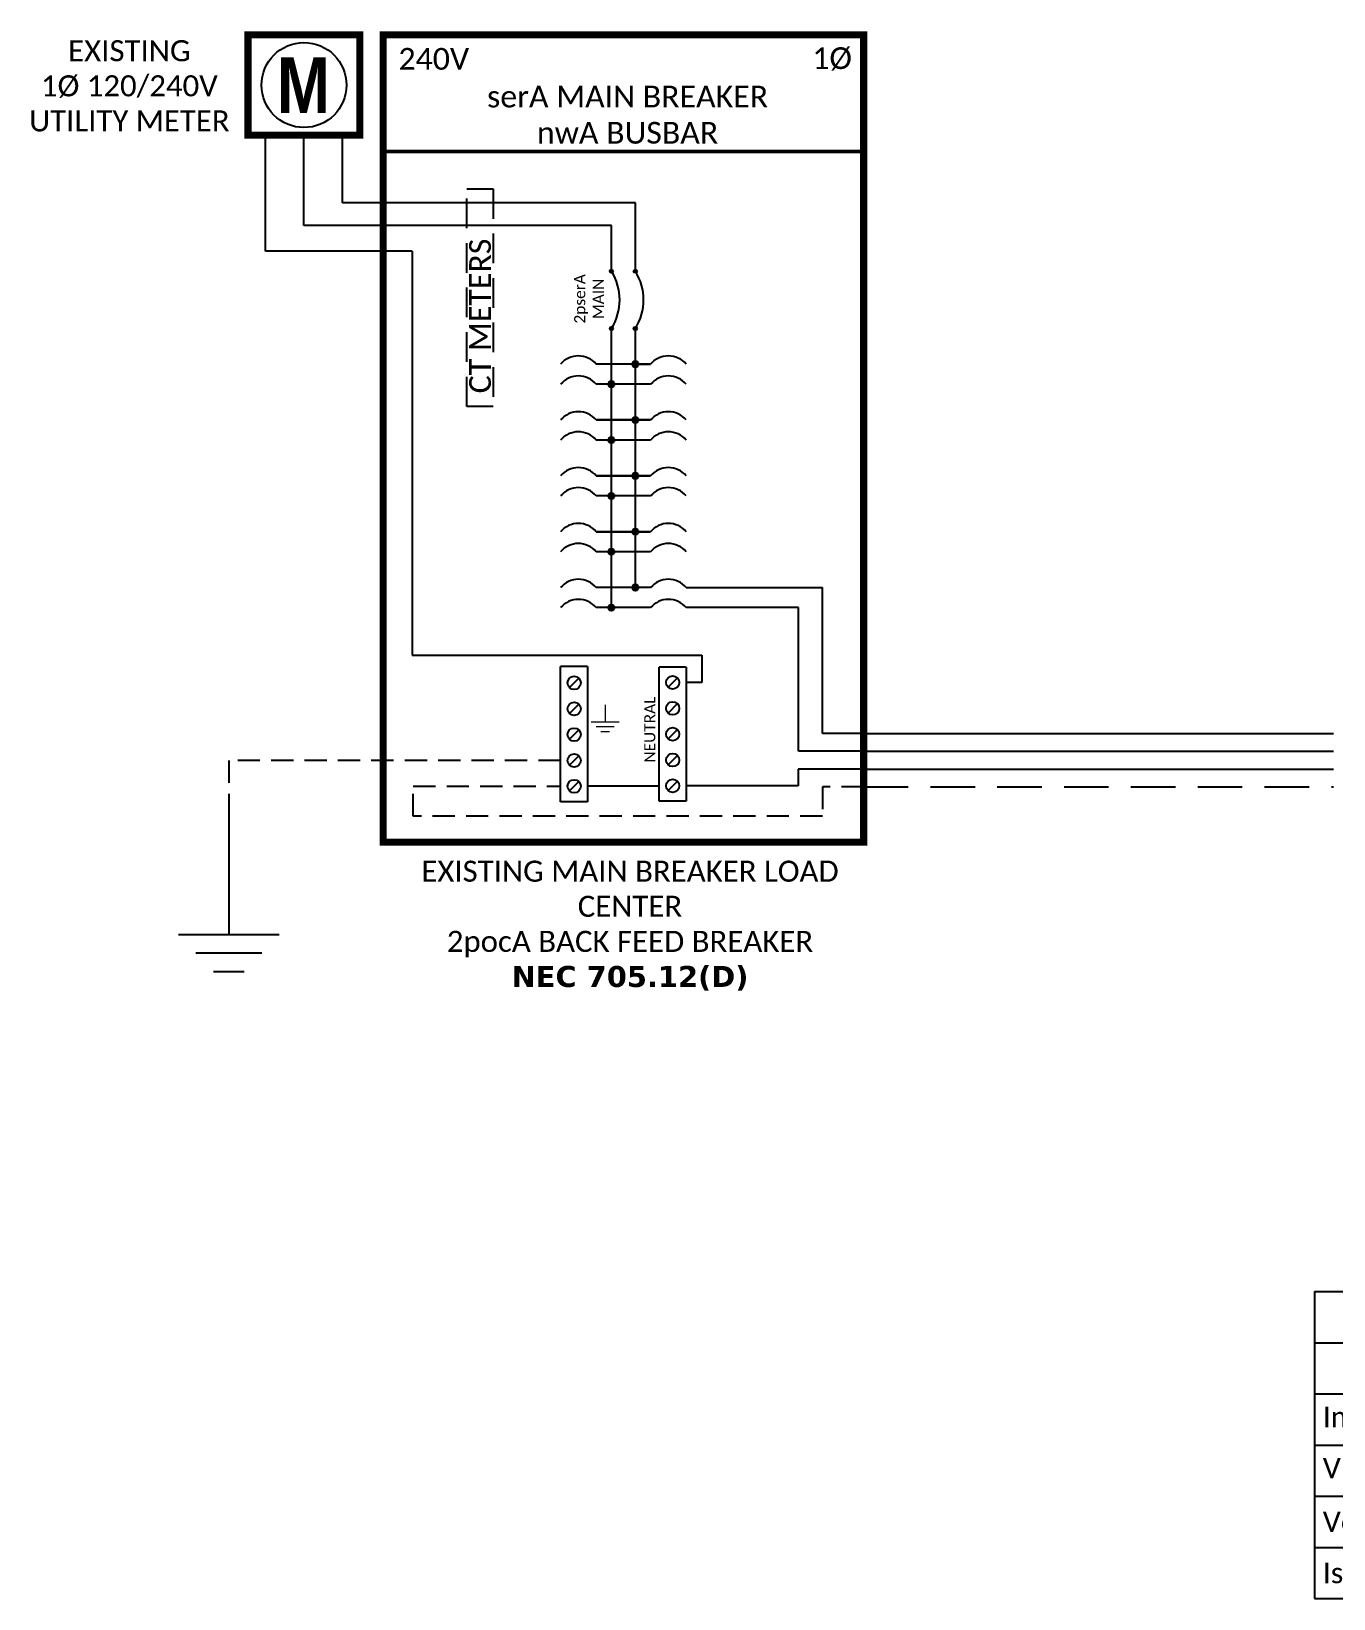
# Model space of a CAD drawing. Header units: feet. Extents: x 22681 to 23216, y 15297 to 15867.
# Drawn here: x 22681.4 to 22900.7, y 15296.7 to 15560.6 of the extents above; entities that cross this region are included whole.
import ezdxf

# ---------------------------------------------------------------- set-up
doc = ezdxf.new("R2010")
doc.units = ezdxf.units.FT
doc.header["$MEASUREMENT"] = 0
doc.linetypes.add('DASHED', pattern=[0.75, 0.5, -0.25])
doc.linetypes.add('HIDDEN', pattern=[0.375, 0.25, -0.125])
doc.layers.add('E - MODULE', color=7, linetype='Continuous')
doc.styles.add('ONE LINE TXT', font='techb___.ttf')
doc.styles.get("Standard").update_dxf_attribs({"font": 'calibri.ttf'})

# ---------------------------------------------------------------- blocks, each defined once
blk = doc.blocks.new('*U21')
at = {"color": 7}
blk.add_line((-79.14105710962303, 8.999999999996362), (9.094947017729282e-13, 8.999999999996362), dxfattribs=at)
at = {"color": 10}
blk.add_line((-79.14105710962303, 5.999999999996362), (9.094947017729282e-13, 5.999999999996362), dxfattribs=at)
at = {"color": 253}
blk.add_line((-79.14105710962303, 2.999999999996362), (9.094947017729282e-13, 2.999999999996362), dxfattribs=at)
at = {"color": 92, "linetype": 'DASHED', "ltscale": 15}
blk.add_line((-79.14105710962303, -3.637978807091713e-12), (9.094947017729282e-13, -3.637978807091713e-12), dxfattribs=at)
blk = doc.blocks.new('breakerPanel')
at = {"linetype": 'Continuous'}
h = blk.add_hatch(color=1, dxfattribs=at)
h.dxf.hatch_style = 1
edge = h.paths.add_edge_path()
edge.add_arc((-42.47287780749139, 86.79555332105156), 0.2909504558996183, 0, 360)
h = blk.add_hatch(color=1, dxfattribs=at)
h.dxf.hatch_style = 1
edge = h.paths.add_edge_path()
edge.add_arc((-38.44367538394545, 86.79555332105156), 0.2909504558996183, 0, 360)
h = blk.add_hatch(color=1, dxfattribs=at)
h.dxf.hatch_style = 1
edge = h.paths.add_edge_path()
edge.add_arc((-42.47287780749139, 77.16403163819996), 0.2909504558996183, 0, 360)
h = blk.add_hatch(color=1, dxfattribs=at)
h.dxf.hatch_style = 1
edge = h.paths.add_edge_path()
edge.add_arc((-38.44367538394545, 77.16403163819996), 0.2909504558996183, 0, 360)
h = blk.add_hatch(color=1, dxfattribs=at)
h.dxf.hatch_style = 1
edge = h.paths.add_edge_path()
edge.add_arc((-38.44367538394545, 71.16274437391621), 0.5280509861124164, 0, 360)
h = blk.add_hatch(color=1, dxfattribs=at)
h.dxf.hatch_style = 1
edge = h.paths.add_edge_path()
edge.add_arc((-42.47287780749321, 67.78379748779116), 0.5280509861124164, 0, 360)
h = blk.add_hatch(color=1, dxfattribs=at)
h.dxf.hatch_style = 1
edge = h.paths.add_edge_path()
edge.add_arc((-38.44367538394545, 61.76004240136899), 0.5280509861124164, 0, 360)
h = blk.add_hatch(color=1, dxfattribs=at)
h.dxf.hatch_style = 1
edge = h.paths.add_edge_path()
edge.add_arc((-42.47287780749502, 58.38109551524758), 0.5280509861124164, 0, 360)
h = blk.add_hatch(color=1, dxfattribs=at)
h.dxf.hatch_style = 1
edge = h.paths.add_edge_path()
edge.add_arc((-38.44367538394545, 52.35734042882541), 0.5280509861124164, 0, 360)
h = blk.add_hatch(color=1, dxfattribs=at)
h.dxf.hatch_style = 1
edge = h.paths.add_edge_path()
edge.add_arc((-42.47287780749502, 48.97839354270036), 0.5280509861124164, 0, 360)
h = blk.add_hatch(color=1, dxfattribs=at)
h.dxf.hatch_style = 1
edge = h.paths.add_edge_path()
edge.add_arc((-38.44367538394545, 42.95463845628183), 0.5280509861124164, 0, 360)
h = blk.add_hatch(color=1, dxfattribs=at)
h.dxf.hatch_style = 1
edge = h.paths.add_edge_path()
edge.add_arc((-42.47287780749502, 39.57569157015678), 0.5280509861124164, 0, 360)
h = blk.add_hatch(color=1, dxfattribs=at)
h.dxf.hatch_style = 1
edge = h.paths.add_edge_path()
edge.add_arc((-38.44367538394545, 33.55193648371642), 0.5280509861124164, 0, 360)
h = blk.add_hatch(color=1, dxfattribs=at)
h.dxf.hatch_style = 1
edge = h.paths.add_edge_path()
edge.add_arc((-42.47287780749684, 30.17298959759137), 0.5280509861124164, 0, 360)
at = {"color": 155, "true_color": 0x647190}
blk.add_line((-80.91655319144229, 126.593895877013), (0, 126.593895877013), dxfattribs=at)
at = {"color": 253, "linetype": 'Continuous'}
for p, q in [((-100.7303590753054, 90.20002519472837), (-100.7303590753036, 109.6966648763446)), ((-76.03501279526063, 90.20002519472837), (-100.7303590753054, 90.20002519472837)), ((-76.03501279526063, 90.20002519472837), (-76.03501279526063, 22.15837522150468)), ((-76.03501279526063, 22.15837522150468), (-27.24705362140412, 22.15837522150468)), ((-27.24705362140412, 22.15837522150468), (-27.24705362140412, 17.56533789245441)), ((-27.24705362140412, 17.56533789245441), (-29.8870921075013, 17.56533789245441)), ((0, 3.00000000001819), (-11.0097081009153, 3.00000000001819)), ((-11.0097081009153, 3.00000000001819), (-11.0097081009153, 0.1634453930819291)), ((-11.0097081009153, 0.1634453930819291), (-29.8870921075013, 0.1634453930819291))]:
    blk.add_line(p, q, dxfattribs=at)
at = {"color": 10, "linetype": 'Continuous'}
for p, q in [((-94.24464934527168, 94.51227852207012), (-94.24464934527168, 109.6966648763446)), ((-42.47287780749321, 94.51227852207012), (-94.24464934527168, 94.51227852207012)), ((-42.47287780749139, 87.08650377695085), (-42.47287780749321, 94.51227852207012)), ((-42.47287780749684, 30.17298959759137), (-42.47287780749139, 76.87308118230067)), ((-35.88124609298939, 67.78379748779116), (-45.03530709845472, 67.78379748779116)), ((-35.88124609298939, 58.38109551524758), (-45.03530709845472, 58.38109551524758)), ((-35.88124609298939, 48.97839354270036), (-45.03530709845472, 48.97839354270036)), ((-35.88124609298939, 39.57569157015678), (-45.03530709845472, 39.57569157015678)), ((-35.88124609298939, 30.17298959759137), (-45.03530709845472, 30.17298959759137)), ((-10.98031765184896, 30.17298959760956), (-29.88709210749766, 30.17298959760956)), ((-10.98031765184896, 6.00000000001819), (-10.98031765184896, 30.17298959760956)), ((0, 6.00000000001819), (-10.98031765184896, 6.00000000001819))]:
    blk.add_line(p, q, dxfattribs=at)
at = {"color": 7, "linetype": 'Continuous'}
for p, q in [((-87.75193899443366, 98.34209528298743), (-87.75193899443184, 109.6966648763446)), ((-38.44367538394727, 98.34209528299107), (-87.75193899443366, 98.34209528298743)), ((-38.44367538394545, 87.08650377695085), (-38.44367538394545, 98.34209528298743)), ((-38.44367538394545, 61.76004240136899), (-38.44367538394545, 76.87308118230067)), ((-35.88124609298939, 71.16274437391621), (-45.03530709845472, 71.16274437391621)), ((-38.44367538394545, 71.16274437391621), (-35.88124609298939, 71.16274437391621)), ((-45.03530709845472, 61.76004240136899), (-35.88124609298939, 61.76004240136899)), ((-35.88124609298939, 61.76004240136899), (-45.03530709845472, 61.76004240136899)), ((-38.44367538394545, 52.35734042882541), (-38.44367538394545, 61.76004240136899)), ((-45.03530709845472, 52.35734042882541), (-35.88124609298939, 52.35734042882541)), ((-35.88124609298939, 52.35734042882541), (-45.03530709845472, 52.35734042882541)), ((-38.44367538394545, 42.95463845628183), (-38.44367538394545, 52.35734042882541)), ((-45.03530709845472, 42.95463845628183), (-35.88124609298939, 42.95463845628183)), ((-35.88124609298939, 42.95463845628183), (-45.03530709845472, 42.95463845628183)), ((-38.44367538394545, 33.55193648371642), (-38.44367538394545, 42.95463845628183)), ((-35.88124609298939, 33.55193648371642), (-45.03530709845472, 33.55193648371642)), ((-6.958625373421455, 8.999999999996362), (-6.95862537337598, 33.55193648368004))]:
    blk.add_line(p, q, dxfattribs=at)
at = {"lineweight": 50}
blk.add_line((-80.91655319144229, 106.9481273167185), (0, 106.9481273167185), dxfattribs=at)
at = {"color": 7}
for p, q in [((-29.88709210749948, 33.55193648371642), (-6.958625373374161, 33.5519364836764)), ((0, 9), (-6.958625373421455, 8.999999999996362))]:
    blk.add_line(p, q, dxfattribs=at)
at = {"color": 1, "linetype": 'Continuous'}
for p, q in [((-51.02946108394281, -2.505092970568512), (-51.02946108394281, 20.23387625610485)), ((-46.49076722861537, 20.23387625610485), (-51.02946108394281, 20.23387625610485)), ((-46.49076722861537, 20.23387625610485), (-46.49076722861537, -2.505092970568512)), ((-34.4257859628251, -2.432906173409719), (-34.42578596282692, 20.1616894589497)), ((-29.8870921075013, 20.16168945894606), (-34.4257859628251, 20.16168945894606)), ((-29.8870921075013, 20.1616894589497), (-29.8870921075013, -2.432906173409719)), ((-46.49076722861537, -2.505092970568512), (-51.02946108394281, -2.505092970568512)), ((-29.8870921075013, -2.432906173409719), (-34.4257859628251, -2.432906173409719))]:
    blk.add_line(p, q, dxfattribs=at)
at = {"color": 4, "linetype": 'Continuous'}
for p, q in [((-47.97411016051592, 18.27915509107333), (-49.54611815204044, 16.70714709953972)), ((-31.37043503940185, 18.3513418882103), (-32.94244303092455, 16.77933389667669)), ((-47.97411016051592, 13.92868196623022), (-49.54611815204044, 12.35667397469661)), ((-31.37043503940185, 14.00086876336718), (-32.94244303092455, 12.4288607718554)), ((-47.97411016051592, 9.578208841387095), (-49.54611815204044, 8.006200849853485)), ((-31.37043503940185, 9.65039563852406), (-32.94244303092455, 8.078387647012278)), ((-31.37043503940185, 5.299922513702768), (-32.94244303092455, 3.727914522169158)), ((-47.97411016051592, 5.227735716543975), (-49.54611815204044, 3.655727725010365)), ((-47.97411016051228, 0.8772625917008554), (-49.54611815203498, -0.6947453998327546)), ((-31.37043503940185, 0.949449388859648), (-32.94244303092455, -0.622558602673962))]:
    blk.add_line(p, q, dxfattribs=at)
at = {"color": 92, "linetype": 'HIDDEN', "ltscale": 15}
for p, q in [((-51.02946108394281, 4.441731720766256), (-106.8916001157031, 4.441731720766256)), ((-106.8916001157031, 4.441731720766256), (-106.8916001157031, -4.87438598116205)), ((-75.84282630293455, -4.955775758582604), (-75.84282630293455, 0.09125859592313645)), ((-75.84282630293455, 0.09125859592313645), (-51.02946108394281, 0.09125859592313645)), ((0, 0), (-6.958625373417817, -3.637978807091713e-12)), ((-6.958625373417817, -3.637978807091713e-12), (-6.958625373417817, -4.955775758582604)), ((-6.958625373417817, -4.955775758582604), (-75.84282630293455, -4.955775758582604))]:
    blk.add_line(p, q, dxfattribs=at)
at = {"color": 92, "linetype": 'Continuous', "ltscale": 15}
blk.add_line((-34.4257859628251, 0.09125859592313645), (-46.49076722861537, 0.09125859592313645), dxfattribs=at)
at = {"color": 92, "ltscale": 15}
blk.add_line((-106.8916001157031, -4.87438598116205), (-106.8916001157031, -24.83542790230786), dxfattribs=at)
at = {"lineweight": 50, "const_width": 1.185332763664635}
for points in [[(-103.6736613218873, 109.6966648763446), (-103.6736613218873, 126.593895877013), (-84.8156373686561, 126.593895877013), (-84.8156373686561, 109.6966648763446)], [(-80.91655319144229, -9.295786066148139), (-80.91655319144229, 126.593895877013), (0, 126.593895877013), (0, -9.295786066148139)]]:
    blk.add_lwpolyline(points, close=True, dxfattribs=at)
at = {"color": 92, "linetype": 'Continuous', "lineweight": 5, "ltscale": 0.05, "flags": 128}
for points in [[(-43.53647432308026, 13.813563782438), (-43.53647432308389, 10.96744140803276)], [(-45.87751266432861, 10.96744140803276), (-41.19543598182827, 10.96744140803276)], [(-42.00685107860954, 10.10001257765543), (-45.06609756754733, 10.10001257765543)], [(-42.81826617539627, 9.232583747256285), (-44.25468247076242, 9.232583747256285)]]:
    blk.add_lwpolyline(points, dxfattribs=at)
at = {"color": 92, "linetype": 'Continuous', "ltscale": 4, "flags": 128}
for points in [[(-115.3727313172185, -24.83542790230786), (-98.41046891418773, -24.83542790230786)], [(-101.3500695919956, -27.97795555289122), (-112.4331306394088, -27.97795555289122)], [(-104.2896702698054, -31.12048320349277), (-109.4935299615991, -31.12048320349277)]]:
    blk.add_lwpolyline(points, dxfattribs=at)
at = {"linetype": 'Continuous'}
blk.add_circle((-94.24464934527168, 118.1452803766806), 7.153048953988936, dxfattribs=at)
at = {"color": 1, "linetype": 'Continuous'}
for centre, radius in [((-42.47287780749139, 86.79555332105156), 0.2909504558996183), ((-38.44367538394545, 86.79555332105156), 0.2909504558996183), ((-42.47287780749139, 77.16403163819996), 0.2909504558996183), ((-38.44367538394545, 77.16403163819996), 0.2909504558996183), ((-38.44367538394545, 71.16274437391621), 0.5280509861124164), ((-42.47287780749321, 67.78379748779116), 0.5280509861124164), ((-38.44367538394545, 61.76004240136899), 0.5280509861124164), ((-42.47287780749502, 58.38109551524758), 0.5280509861124164), ((-38.44367538394545, 52.35734042882541), 0.5280509861124164), ((-42.47287780749502, 48.97839354270036), 0.5280509861124164), ((-38.44367538394545, 42.95463845628183), 0.5280509861124164), ((-42.47287780749502, 39.57569157015678), 0.5280509861124164), ((-38.44367538394545, 33.55193648371642), 0.5280509861124164), ((-42.47287780749684, 30.17298959759137), 0.5280509861124164)]:
    blk.add_circle(centre, radius, dxfattribs=at)
at = {"color": 4, "linetype": 'Continuous'}
for centre in [(-48.76011415627909, 17.49315109529562), (-32.1564390351632, 17.56533789245441), (-48.76011415627909, 13.1426779704525), (-32.1564390351632, 13.21486476761129), (-48.76011415627909, 8.792204845609376), (-32.1564390351632, 8.864391642768169), (-48.76011415627909, 4.441731720766256), (-32.1564390351632, 4.513918517925049), (-48.76011415627909, 0.09125859592313645), (-32.1564390351632, 0.1634453930819291)]:
    blk.add_circle(centre, 1.111577510887078, dxfattribs=at)
at = {"color": 1, "linetype": 'Continuous'}
for centre, radius, start, end in [((-50.14118143142514, 81.97979247962576), 9.055077744040508, 327.8708244926741, 32.12917550732588), ((-46.1119790078792, 81.97979247962576), 9.055077744040508, 327.8708244926741, 32.12917550732588), ((-48.03238409119876, 68.61751082151022), 3.932007672516098, 40.33920141311549, 139.6607985868845), ((-32.88416910024353, 68.61751082151022), 3.932007672516098, 40.33920141311549, 139.6607985868845), ((-48.03238409119876, 65.23856393538517), 3.932007672516098, 40.33920141311549, 139.6607985868845), ((-32.88416910024353, 65.23856393538517), 3.932007672516098, 40.33920141311549, 139.6607985868845), ((-48.03238409119876, 59.21480884896664), 3.932007672516098, 40.33920141311549, 139.6607985868845), ((-32.88416910024353, 59.21480884896664), 3.932007672516098, 40.33920141311549, 139.6607985868845), ((-48.03238409119876, 55.83586196284159), 3.932007672516098, 40.33920141311549, 139.6607985868845), ((-32.88416910024353, 55.83586196284159), 3.932007672516098, 40.33920141311549, 139.6607985868845), ((-48.03238409119876, 49.81210687642306), 3.932007672516098, 40.33920141311549, 139.6607985868845), ((-32.88416910024353, 49.81210687642306), 3.932007672516098, 40.33920141311549, 139.6607985868845), ((-48.03238409119876, 46.43315999029801), 3.932007672516098, 40.33920141311549, 139.6607985868845), ((-32.88416910024353, 46.43315999029801), 3.932007672516098, 40.33920141311549, 139.6607985868845), ((-48.03238409119876, 40.40940490387584), 3.932007672516098, 40.33920141311549, 139.6607985868845), ((-32.88416910024353, 40.40940490387584), 3.932007672516098, 40.33920141311549, 139.6607985868845), ((-48.03238409119876, 37.03045801775079), 3.932007672516098, 40.33920141311549, 139.6607985868845), ((-32.88416910024353, 37.03045801775079), 3.932007672516098, 40.33920141311549, 139.6607985868845), ((-48.03238409119876, 31.00670293131043), 3.932007672516098, 40.33920141311549, 139.6607985868845), ((-32.88416910024353, 31.00670293131043), 3.932007672516098, 40.33920141311549, 139.6607985868845), ((-48.03238409119876, 27.62775604520721), 3.932007672516098, 40.33920141311549, 139.6607985868845), ((-32.88416910024353, 27.62775604520721), 3.932007672516098, 40.33920141311549, 139.6607985868845)]:
    blk.add_arc(centre, radius, start, end, dxfattribs=at)
at = {"color": 253, "linetype": 'Continuous', "style": 'ONE LINE TXT'}
blk.add_text('M', height=9.383282676953176, dxfattribs=at).set_placement((-98.80442891325947, 113.4292033659767))
at = {"color": 4, "linetype": 'Continuous'}
blk.add_text('NEUTRAL', height=1.874334766554741, rotation=90, dxfattribs=at).set_placement((-35.08231925735709, 4.081593411287031))
at = {"color": 1, "attachment_point": 5}
for s, width, gutter_width, heights, insert, char_height in [('EXISTING\\P1Ø 120/240V UTILITY METER', 37.80667047990212, 7.170123602891181, [0], (-123.6441380706474, 117.9969110056372), 3.543298297097499), ('240V', 0.1480620958035672, 0.75, [0], (-72.38596292787952, 122.5388641736099), 3.65759824216516), ('1Ø', 0.1480620958035672, 0.75, [0], (-5.313574516361768, 122.5388641736099), 3.65759824216516), ('serA MAIN BREAKER\\PnwA BUSBAR', 72.4998475968122, 0.75, [0], (-39.75165959261903, 113.1409788170386), 3.65759824216516), ('EXISTING MAIN BREAKER LOAD CENTER\\P2pocA BACK FEED BREAKER \\P{\\fVerdana|b1|i0|c0|p34;NEC 705.12(D)}', 79.26269925214874, 97.94332303343617, [154.4920519414637], (-39.34725254311525, -23.38331273830408), 3.543298297097499)]:
    blk.add_mtext_dynamic_manual_height_columns(s, width=width, gutter_width=gutter_width, heights=heights, dxfattribs=dict(at, insert=insert, char_height=char_height))
at = {"color": 4, "linetype": 'Continuous', "insert": (-46.25080924593203, 82.15055889181531), "char_height": 1.874334766554741, "attachment_point": 5, "rotation": 90}
blk.add_mtext_dynamic_manual_height_columns('2pserA\\PMAIN', width=0.1480620958035672, gutter_width=0.75, heights=[0], dxfattribs=at)
blk = doc.blocks.new('*U23')
at = {"color": 7}
blk.add_blockref('breakerPanel', (0, 0), dxfattribs=at)
blk = doc.blocks.new('*T26')
at = {"color": 0, "lineweight": -2, "transparency": 16777216}
for p, q in [((0, 0), (114.1854929996152, 0)), ((0, 0), (0, -51.69405515626204)), ((114.1854929996152, 0), (114.1854929996152, -51.69405515626204)), ((0, -8.615675859377006), (114.1854929996152, -8.615675859377006)), ((0, -17.23135171875401), (114.1854929996152, -17.23135171875401)), ((56.40758833595828, -17.23135171875401), (56.40758833595828, -51.69405515626204)), ((0, -25.84702757813102), (114.1854929996152, -25.84702757813102)), ((0, -34.46270343750803), (114.1854929996152, -34.46270343750803)), ((0, -43.07837929688503), (114.1854929996152, -43.07837929688503)), ((0, -51.69405515626204), (114.1854929996152, -51.69405515626204))]:
    blk.add_line(p, q, dxfattribs=at)
at = {"color": 0, "linetype": 'Continuous', "transparency": 16777216, "char_height": 3.454398339844223}
for s, insert, width, attachment_point in [('{\\fCalibri|b0|i0|c0;PV MODULE SPECIFICATIONS', (57.0927464998058, -4.307837929689413), 111.4329572375142, 5), ('{\\fCalibri|b0|i0|c0;0', (57.0927464998058, -12.92351378906642), 111.4329572375142, 5), ('{\\fCalibri|b0|i0|c0;Imp', (1.376267881048989, -21.53918964844343), 53.6550525738577, 4), ('{\\fCalibri|b0|i0|c0;', (57.78385621700727, -21.53918964844343), 55.02536890155664, 4), ('{\\fCalibri|b0|i0|c0;Vmp', (1.376267881048989, -30.15486550782043), 53.6550525738577, 4), ('{\\fCalibri|b0|i0|c0;', (57.78385621700727, -30.15486550782043), 55.02536890155664, 4), ('{\\fCalibri|b0|i0|c0;Voc', (1.376267881048989, -38.77054136719744), 53.6550525738577, 4), ('{\\fCalibri|b0|i0|c0;', (57.78385621700727, -38.77054136719744), 55.02536890155664, 4), ('{\\fCalibri|b0|i0|c0;Isc', (1.376267881048989, -47.38621722657444), 53.6550525738577, 4), ('{\\fCalibri|b0|i0|c0;', (57.78385621700727, -47.38621722657444), 55.02536890155664, 4)]:
    blk.add_mtext(s, dxfattribs=dict(at, insert=insert, width=width, attachment_point=attachment_point))

msp = doc.modelspace()

# ---------------------------------------------------------------- linework, layer by layer
at = {"layer": 'E - MODULE', "color": 10, "linetype": 'DASHED', "ltscale": 10}
msp.add_lwpolyline([(22754.75830088304, 15497.4238553437), (22754.75830088304, 15534.02336559112), (22759.19788402468, 15534.02336559112), (22759.19788402468, 15497.4238553437)], close=True, dxfattribs=at)

# ---------------------------------------------------------------- block references
at = {"color": 7}
for name, p in [('*U23', (22821.56198645661, 15433.37316252305)), ('*U21', (22900.70304356623, 15433.37316252305))]:
    msp.add_blockref(name, p, dxfattribs=at)
msp.add_blockref('*T26', (22897.48615167367, 15348.39599095953))

# ---------------------------------------------------------------- texts
at = {"color": 1, "insert": (22756.97809245386, 15511.99656728193), "char_height": 3.65759824216516, "attachment_point": 5, "rotation": 90}
msp.add_mtext_dynamic_manual_height_columns(' CT METERS', width=27.4516815760042, gutter_width=7.170123602891181, heights=[0], dxfattribs=at)

doc.saveas('drawing.dxf')
